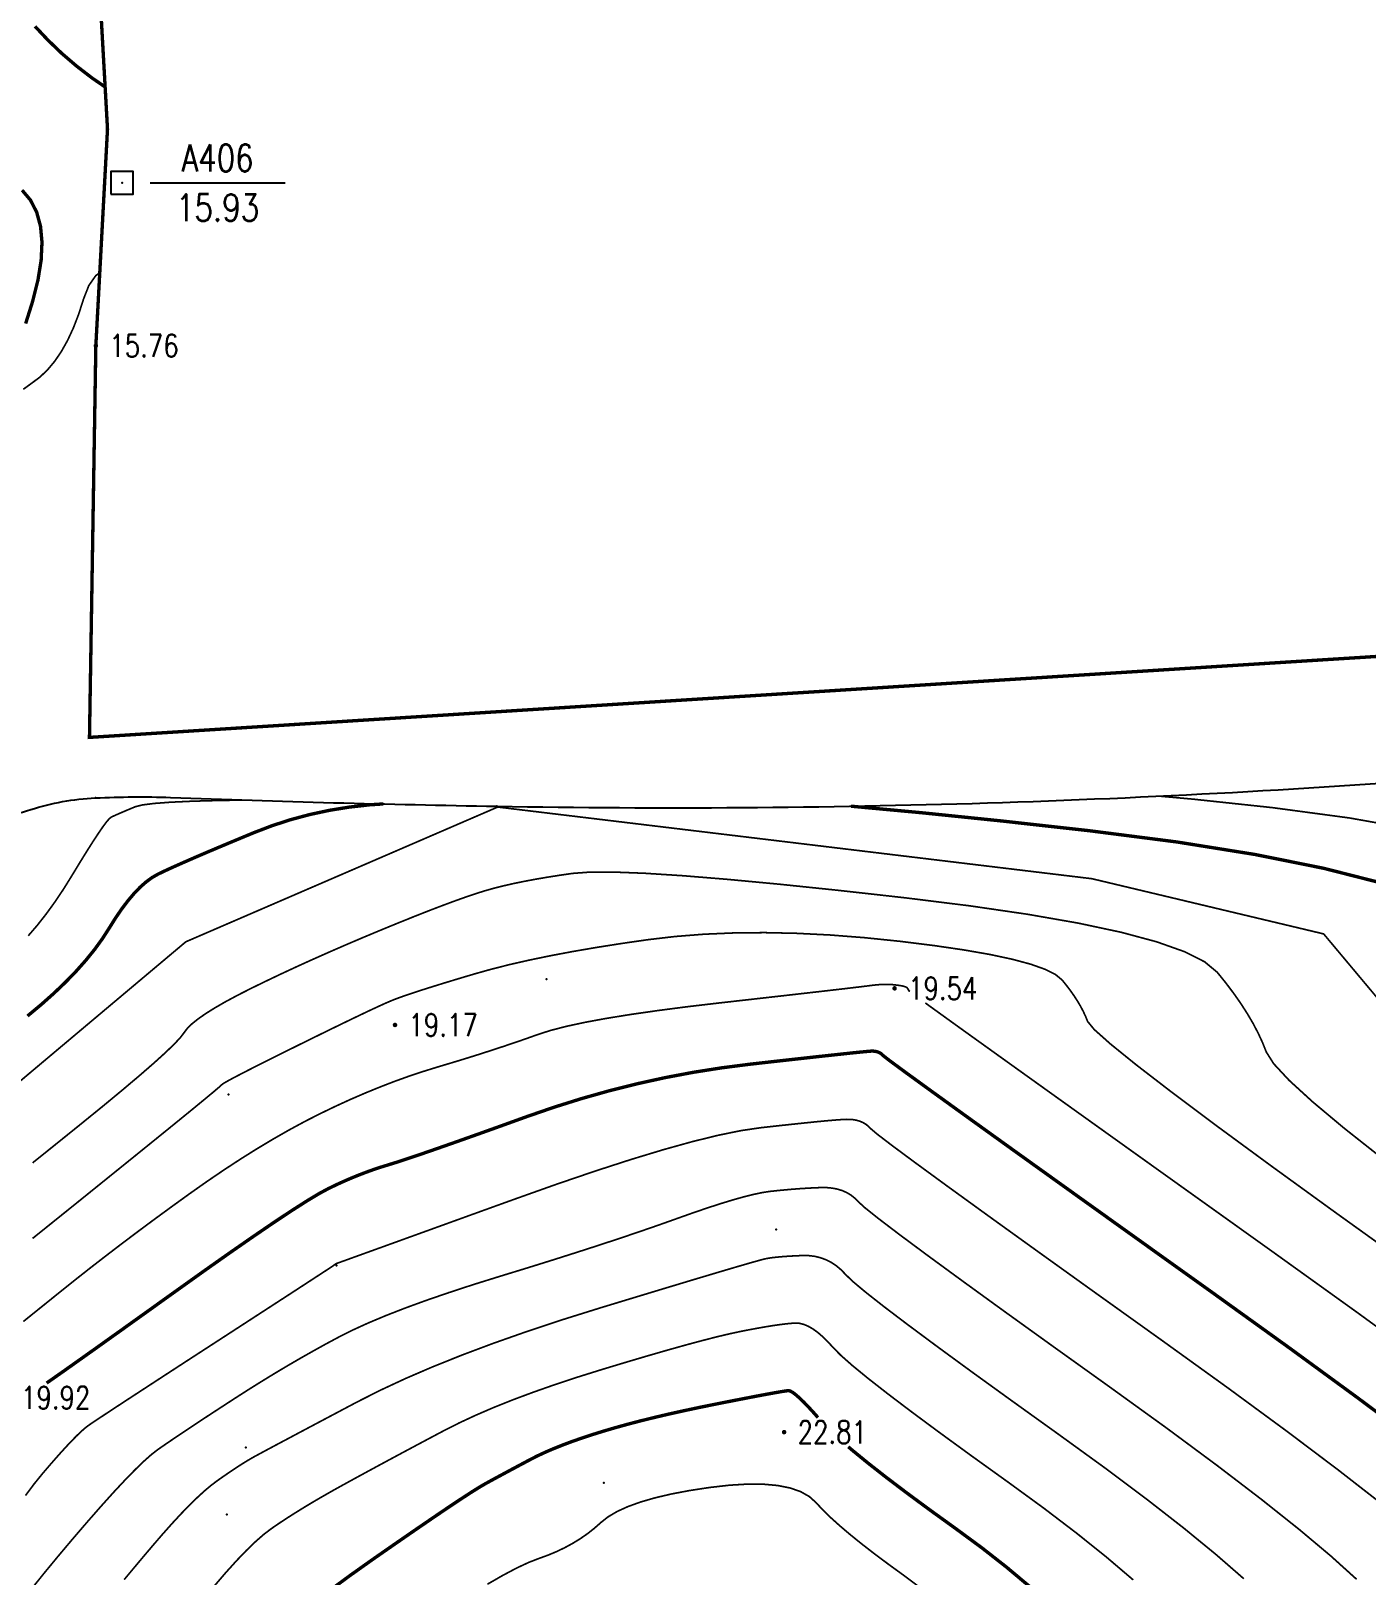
# Model space of a CAD drawing. Extents: x 953 to 1488, y 1110 to 1509.
# Drawn here: x 1010.9 to 1070.3, y 1244.2 to 1312.8 of the extents above; entities that cross this region are included whole.
import ezdxf
from ezdxf.enums import TextEntityAlignment as Align

# ---------------------------------------------------------------- set-up
doc = ezdxf.new("R2010")
doc.units = 0
doc.header["$LTSCALE"] = 0.5
doc.header["$PDSIZE"] = 0.2
doc.layers.get('0').update_dxf_attribs({"linetype": 'CONTINUOUS'})
for name, color, linetype in [('DGX', 2, 'CONTINUOUS'), ('DMTZ', 3, 'CONTINUOUS'), ('GCD', 1, 'CONTINUOUS'), ('JMD', 6, 'CONTINUOUS'), ('KZD', 1, 'CONTINUOUS'), ('ZBTZ', 3, 'CONTINUOUS'), ('ZDH', 1, 'CONTINUOUS')]:
    doc.layers.add(name, color=color, linetype=linetype)
doc.styles.add('HZ', font='rs.shx', dxfattribs={"width": 0.8, "bigfont": 'hztxt.shx'})
doc.linetypes.add('10421', pattern='A,2,[150,AAA.SHX,S=0.5,R=0,X=0,Y=0.5],1e-11', length=2)
doc.linetypes.add('1161', pattern='A,0,[149,AAA.SHX,S=0.15,R=0,X=0,Y=0],-1.6', length=1.6)
doc.linetypes.add('443', pattern='A,5,[169,AAA.SHX,S=0.83,R=0,X=0,Y=0],5', length=10)

# ---------------------------------------------------------------- blocks, each defined once
blk = doc.blocks.new('GC200')
at = {"linetype": 'Continuous', "const_width": 0.2, "flags": 128}
blk.add_lwpolyline([(-0.1, 0, 1), (0.1, 0, 1)], format="xyb", close=True, dxfattribs=at)
blk = doc.blocks.new('gc261')
blk.add_lwpolyline([(-1, -1), (1, -1), (1, 1), (-1, 1)], close=True)
blk.add_point((0, 0))

msp = doc.modelspace()

# ---------------------------------------------------------------- linework, layer by layer
at = {"layer": 'DGX', "color": 3, "linetype": 'Continuous', "const_width": 0.15, "flags": 128}
for points, elevation in [([(1014.156, 1310.353), (1013.586, 1310.743), (1012.888, 1311.279), (1012.227, 1311.845), (1011.605, 1312.443), (1011.036, 1313.048)], 15), ([(1010.461, 1305.763), (1010.838, 1305.315), (1011.111, 1304.78), (1011.281, 1304.158), (1011.347, 1303.449), (1011.31, 1302.652), (1011.169, 1301.768), (1010.925, 1300.797), (1010.62, 1299.828)], 15), ([(1010.702, 1269.029), (1011.305, 1269.53), (1011.865, 1270.028), (1012.383, 1270.521), (1012.858, 1271.011), (1013.291, 1271.498), (1013.682, 1271.98), (1014.03, 1272.459), (1014.336, 1272.934), (1014.619, 1273.386), (1014.898, 1273.794), (1015.175, 1274.159), (1015.447, 1274.481), (1015.716, 1274.759), (1015.982, 1274.994), (1016.245, 1275.186), (1016.503, 1275.335), (1016.795, 1275.475), (1017.155, 1275.641), (1017.585, 1275.832), (1018.083, 1276.05), (1018.65, 1276.294), (1019.286, 1276.563), (1019.991, 1276.858), (1020.764, 1277.179), (1021.581, 1277.492), (1022.415, 1277.763), (1023.267, 1277.991), (1024.136, 1278.177), (1025.023, 1278.321), (1025.927, 1278.422), (1026.535, 1278.462)], 17.5), ([(1047.339, 1278.361), (1050.481, 1278.07), (1054.042, 1277.704), (1057.958, 1277.268), (1061.845, 1276.769), (1065.317, 1276.213), (1068.375, 1275.598), (1071.017, 1274.926)], 17.5), ([(1011.554, 1252.703), (1011.753, 1252.841), (1012.302, 1253.226), (1012.998, 1253.719), (1013.843, 1254.319), (1014.836, 1255.027), (1015.977, 1255.843), (1017.267, 1256.767), (1018.566, 1257.694), (1019.738, 1258.52), (1020.782, 1259.244), (1021.698, 1259.868), (1022.486, 1260.39), (1023.147, 1260.811), (1023.679, 1261.131), (1024.084, 1261.349), (1024.423, 1261.513), (1024.76, 1261.667), (1025.094, 1261.812), (1025.426, 1261.948), (1025.755, 1262.074), (1026.081, 1262.192), (1026.404, 1262.3), (1026.725, 1262.399), (1027.101, 1262.515), (1027.589, 1262.674), (1028.191, 1262.877), (1028.906, 1263.124), (1029.734, 1263.414), (1030.674, 1263.747), (1031.728, 1264.124), (1032.894, 1264.545), (1034.12, 1264.968), (1035.351, 1265.354), (1036.587, 1265.703), (1037.828, 1266.014), (1039.074, 1266.288), (1040.325, 1266.524), (1041.582, 1266.722), (1042.844, 1266.884), (1044.035, 1267.018), (1045.078, 1267.134), (1045.974, 1267.233), (1046.723, 1267.314), (1047.324, 1267.379), (1047.779, 1267.425), (1048.085, 1267.454), (1048.245, 1267.466), (1048.329, 1267.466), (1048.407, 1267.459), (1048.48, 1267.444), (1048.549, 1267.423), (1048.612, 1267.395), (1048.67, 1267.36), (1048.723, 1267.318), (1048.771, 1267.269), (1049.04, 1267.059), (1049.756, 1266.531), (1050.918, 1265.688), (1052.527, 1264.527), (1054.582, 1263.05), (1057.085, 1261.257), (1060.034, 1259.147), (1063.429, 1256.721), (1066.846, 1254.265), (1069.856, 1252.066), (1072.461, 1250.125)], 20), ([(1024.125, 1243.458), (1025.035, 1244.129), (1026.033, 1244.838), (1027.023, 1245.526), (1027.911, 1246.139), (1028.695, 1246.676), (1029.375, 1247.137), (1029.953, 1247.522), (1030.428, 1247.831), (1030.799, 1248.064), (1031.067, 1248.221), (1031.288, 1248.342), (1031.519, 1248.468), (1031.76, 1248.598), (1032.01, 1248.733), (1032.27, 1248.872), (1032.54, 1249.017), (1032.819, 1249.165), (1033.108, 1249.319), (1033.415, 1249.474), (1033.749, 1249.629), (1034.109, 1249.784), (1034.496, 1249.939), (1034.908, 1250.094), (1035.348, 1250.248), (1035.813, 1250.402), (1036.306, 1250.556), (1036.826, 1250.709), (1037.376, 1250.862), (1037.957, 1251.014), (1038.567, 1251.165), (1039.208, 1251.316), (1039.879, 1251.465), (1040.579, 1251.614), (1041.31, 1251.763), (1042.013, 1251.902), (1042.631, 1252.022), (1043.165, 1252.125), (1043.614, 1252.209), (1043.978, 1252.275), (1044.257, 1252.323), (1044.451, 1252.353), (1044.56, 1252.364), (1044.641, 1252.345), (1044.751, 1252.284), (1044.888, 1252.18), (1045.054, 1252.034), (1045.248, 1251.846), (1045.47, 1251.615), (1045.721, 1251.341), (1045.873, 1251.169)], 22.5), ([(1047.22, 1249.869), (1047.393, 1249.719), (1048.087, 1249.152), (1048.894, 1248.519), (1049.816, 1247.821), (1050.852, 1247.057), (1052.003, 1246.227), (1053.171, 1245.368), (1054.261, 1244.514), (1055.273, 1243.666)], 22.5)]:
    msp.add_lwpolyline(points, dxfattribs=dict(at, elevation=elevation))
at = {"layer": 'DGX', "linetype": 'Continuous', "const_width": 0.075, "flags": 128}
for points, elevation in [([(1013.918, 1302.087), (1013.74, 1301.96), (1013.431, 1301.519), (1013.192, 1300.909), (1012.979, 1300.242), (1012.743, 1299.632), (1012.486, 1299.079), (1012.208, 1298.583), (1011.908, 1298.144), (1011.586, 1297.761), (1011.243, 1297.436), (1010.878, 1297.168), (1010.516, 1296.903)], 15.5), ([(1006.173, 1262.6), (1017.747, 1272.329), (1031.623, 1278.323), (1058.063, 1275.135), (1068.371, 1272.68), (1076.951, 1262.439), (1095.592, 1248.1), (1092.349, 1235.453), (1087.995, 1226.038), (1083.075, 1220.756), (1063.737, 1210.084), (1055.226, 1203.74), (1036.535, 1197.056), (1014.874, 1182.849), (1008.465, 1181.412), (1001.99, 1178.111)], 18), ([(1010.738, 1272.599), (1011.134, 1273.058), (1011.524, 1273.553), (1011.91, 1274.085), (1012.292, 1274.652), (1012.668, 1275.256), (1013.023, 1275.841), (1013.339, 1276.352), (1013.617, 1276.79), (1013.856, 1277.153), (1014.056, 1277.444), (1014.217, 1277.66), (1014.34, 1277.803), (1014.425, 1277.872), (1014.498, 1277.907), (1014.589, 1277.949), (1014.698, 1277.997), (1014.824, 1278.052), (1014.967, 1278.114), (1015.127, 1278.182), (1015.306, 1278.256), (1015.501, 1278.338), (1015.812, 1278.416), (1016.335, 1278.483), (1017.071, 1278.538), (1018.021, 1278.582), (1019.183, 1278.614), (1020.425, 1278.633)], 17), ([(1061.049, 1278.809), (1062.559, 1278.674), (1066.089, 1278.297), (1069.521, 1277.837), (1072.625, 1277.284)], 17), ([(1010.93, 1262.496), (1011.163, 1262.683), (1012.062, 1263.405), (1013.06, 1264.209), (1014.048, 1265.011), (1014.918, 1265.73), (1015.671, 1266.366), (1016.307, 1266.918), (1016.824, 1267.386), (1017.224, 1267.771), (1017.507, 1268.072), (1017.671, 1268.29), (1017.811, 1268.475), (1018.017, 1268.677), (1018.29, 1268.897), (1018.631, 1269.135), (1019.038, 1269.39), (1019.512, 1269.663), (1020.053, 1269.953), (1020.661, 1270.262), (1021.312, 1270.579), (1021.984, 1270.899), (1022.675, 1271.22), (1023.387, 1271.543), (1024.118, 1271.868), (1024.87, 1272.195), (1025.641, 1272.524), (1026.432, 1272.854), (1027.206, 1273.171), (1027.925, 1273.461), (1028.589, 1273.722), (1029.199, 1273.955), (1029.753, 1274.16), (1030.253, 1274.338), (1030.697, 1274.487), (1031.087, 1274.608), (1031.464, 1274.714), (1031.872, 1274.816), (1032.31, 1274.916), (1032.779, 1275.013), (1033.278, 1275.107), (1033.807, 1275.198), (1034.366, 1275.286), (1034.956, 1275.372), (1035.716, 1275.428), (1036.786, 1275.43), (1038.166, 1275.377), (1039.855, 1275.269), (1041.855, 1275.106), (1044.165, 1274.889), (1046.785, 1274.617), (1049.715, 1274.29), (1052.631, 1273.928), (1055.212, 1273.551), (1057.456, 1273.159), (1059.365, 1272.752), (1060.937, 1272.33), (1062.173, 1271.893), (1063.073, 1271.441), (1063.636, 1270.974), (1064.017, 1270.503), (1064.366, 1270.04), (1064.685, 1269.585), (1064.973, 1269.137), (1065.231, 1268.698), (1065.458, 1268.266), (1065.654, 1267.842), (1065.82, 1267.426), (1066.149, 1266.905), (1066.836, 1266.166), (1067.882, 1265.21), (1069.286, 1264.035), (1071.048, 1262.643)], 18.5), ([(1010.93, 1259.136), (1011.077, 1259.254), (1011.994, 1259.991), (1013.048, 1260.839), (1014.238, 1261.799), (1015.419, 1262.752), (1016.445, 1263.582), (1017.316, 1264.288), (1018.031, 1264.871), (1018.591, 1265.331), (1018.996, 1265.667), (1019.245, 1265.879), (1019.339, 1265.968), (1019.407, 1266.02), (1019.576, 1266.119), (1019.848, 1266.267), (1020.222, 1266.462), (1020.698, 1266.706), (1021.277, 1266.997), (1021.957, 1267.337), (1022.74, 1267.725), (1023.534, 1268.116), (1024.25, 1268.467), (1024.887, 1268.776), (1025.446, 1269.045), (1025.926, 1269.273), (1026.328, 1269.46), (1026.65, 1269.606), (1026.895, 1269.711), (1027.132, 1269.804), (1027.434, 1269.913), (1027.8, 1270.038), (1028.231, 1270.179), (1028.725, 1270.335), (1029.285, 1270.508), (1029.909, 1270.697), (1030.597, 1270.902), (1031.347, 1271.112), (1032.158, 1271.317), (1033.029, 1271.515), (1033.96, 1271.708), (1034.952, 1271.895), (1036.004, 1272.076), (1037.116, 1272.251), (1038.289, 1272.421), (1039.516, 1272.565), (1040.794, 1272.666), (1042.121, 1272.723), (1043.498, 1272.737), (1044.926, 1272.706), (1046.403, 1272.632), (1047.929, 1272.514), (1049.506, 1272.352), (1051.021, 1272.164), (1052.361, 1271.968), (1053.526, 1271.765), (1054.517, 1271.553), (1055.333, 1271.334), (1055.975, 1271.107), (1056.442, 1270.872), (1056.735, 1270.63), (1056.932, 1270.385), (1057.114, 1270.145), (1057.279, 1269.908), (1057.429, 1269.676), (1057.563, 1269.448), (1057.68, 1269.224), (1057.782, 1269.004), (1057.868, 1268.788), (1058.161, 1268.43), (1058.885, 1267.785), (1060.038, 1266.852), (1061.622, 1265.632), (1063.635, 1264.124), (1066.079, 1262.33), (1068.953, 1260.247), (1072.257, 1257.877)], 19), ([(1010.52, 1255.441), (1010.995, 1255.824), (1011.544, 1256.265), (1012.165, 1256.766), (1012.83, 1257.298), (1013.51, 1257.833), (1014.206, 1258.372), (1014.916, 1258.915), (1015.642, 1259.461), (1016.383, 1260.011), (1017.14, 1260.564), (1017.911, 1261.121), (1018.684, 1261.666), (1019.443, 1262.182), (1020.189, 1262.67), (1020.922, 1263.129), (1021.642, 1263.56), (1022.349, 1263.963), (1023.042, 1264.338), (1023.723, 1264.684), (1024.394, 1265.007), (1025.059, 1265.312), (1025.72, 1265.598), (1026.375, 1265.866), (1027.025, 1266.117), (1027.669, 1266.349), (1028.309, 1266.562), (1028.942, 1266.758), (1029.565, 1266.944), (1030.17, 1267.128), (1030.757, 1267.312), (1031.327, 1267.495), (1031.879, 1267.676), (1032.414, 1267.856), (1032.931, 1268.035), (1033.43, 1268.213), (1033.986, 1268.39), (1034.671, 1268.567), (1035.486, 1268.743), (1036.432, 1268.918), (1037.507, 1269.092), (1038.711, 1269.266), (1040.046, 1269.44), (1041.511, 1269.612), (1042.954, 1269.775), (1044.225, 1269.919), (1045.323, 1270.044), (1046.248, 1270.15), (1047.002, 1270.237), (1047.582, 1270.306), (1047.99, 1270.355), (1048.226, 1270.385), (1048.373, 1270.403), (1048.517, 1270.418), (1048.657, 1270.428), (1048.792, 1270.433), (1048.924, 1270.435), (1049.053, 1270.432), (1049.177, 1270.425), (1049.298, 1270.413), (1049.41, 1270.399), (1049.509, 1270.385), (1049.595, 1270.37), (1049.669, 1270.354), (1049.729, 1270.338), (1049.777, 1270.321), (1049.811, 1270.304), (1049.833, 1270.286), (1049.848, 1270.267), (1049.861, 1270.25), (1049.873, 1270.232), (1049.885, 1270.215), (1049.894, 1270.198), (1049.903, 1270.181), (1049.911, 1270.165), (1049.917, 1270.149), (1049.96, 1270.117)], 19.5), ([(1050.651, 1269.608), (1050.933, 1269.403), (1052.194, 1268.494), (1053.957, 1267.229), (1056.222, 1265.606), (1058.989, 1263.626), (1062.259, 1261.288), (1066.03, 1258.594), (1069.822, 1255.872), (1073.152, 1253.45), (1076.022, 1251.329), (1078.429, 1249.509), (1080.376, 1247.99), (1081.861, 1246.772), (1082.884, 1245.855), (1083.446, 1245.238), (1083.71, 1244.667), (1083.836, 1243.885)], 19.5), ([(1019.006, 1243.666), (1019.518, 1244.263), (1019.996, 1244.793), (1020.439, 1245.254), (1020.847, 1245.648), (1021.22, 1245.974), (1021.559, 1246.232), (1021.89, 1246.459), (1022.241, 1246.69), (1022.61, 1246.925), (1022.999, 1247.166), (1023.407, 1247.411), (1023.834, 1247.66), (1024.28, 1247.915), (1024.746, 1248.173), (1025.232, 1248.44), (1025.739, 1248.716), (1026.267, 1249.002), (1026.817, 1249.299), (1027.388, 1249.605), (1027.981, 1249.922), (1028.594, 1250.248), (1029.229, 1250.585), (1029.904, 1250.926), (1030.637, 1251.267), (1031.427, 1251.608), (1032.276, 1251.948), (1033.183, 1252.287), (1034.148, 1252.626), (1035.17, 1252.964), (1036.251, 1253.302), (1037.319, 1253.624), (1038.302, 1253.915), (1039.202, 1254.174), (1040.016, 1254.402), (1040.747, 1254.598), (1041.393, 1254.763), (1041.954, 1254.896), (1042.432, 1254.998), (1042.851, 1255.08), (1043.238, 1255.151), (1043.592, 1255.213), (1043.913, 1255.264), (1044.203, 1255.305), (1044.46, 1255.337), (1044.684, 1255.358), (1044.876, 1255.369), (1045.057, 1255.358), (1045.245, 1255.31), (1045.442, 1255.227), (1045.648, 1255.108), (1045.862, 1254.954), (1046.084, 1254.763), (1046.315, 1254.536), (1046.554, 1254.274), (1046.888, 1253.936), (1047.403, 1253.482), (1048.098, 1252.912), (1048.975, 1252.227), (1050.032, 1251.425), (1051.27, 1250.508), (1052.688, 1249.475), (1054.288, 1248.326), (1055.906, 1247.147), (1057.38, 1246.024), (1058.71, 1244.958), (1059.897, 1243.947)], 22), ([(1031.166, 1243.754), (1031.854, 1244.15), (1032.463, 1244.472), (1032.994, 1244.721), (1033.446, 1244.896), (1033.851, 1245.043), (1034.238, 1245.204), (1034.609, 1245.381), (1034.963, 1245.574), (1035.3, 1245.781), (1035.621, 1246.004), (1035.925, 1246.243), (1036.212, 1246.497), (1036.532, 1246.75), (1036.932, 1246.987), (1037.414, 1247.207), (1037.977, 1247.41), (1038.622, 1247.597), (1039.347, 1247.767), (1040.154, 1247.92), (1041.042, 1248.056), (1041.929, 1248.158), (1042.732, 1248.207), (1043.451, 1248.202), (1044.086, 1248.145), (1044.637, 1248.034), (1045.104, 1247.871), (1045.487, 1247.654), (1045.786, 1247.385), (1046.073, 1247.075), (1046.418, 1246.737), (1046.822, 1246.372), (1047.284, 1245.979), (1047.804, 1245.558), (1048.383, 1245.109), (1049.021, 1244.633), (1049.717, 1244.128), (1050.436, 1243.588)], 23)]:
    msp.add_lwpolyline(points, dxfattribs=dict(at, elevation=elevation))
for points in [[(1010.612, 1247.698), (1010.997, 1248.214), (1011.373, 1248.677), (1011.73, 1249.093), (1012.058, 1249.467), (1012.356, 1249.797), (1012.625, 1250.085), (1012.864, 1250.33), (1013.073, 1250.532), (1013.252, 1250.691), (1013.402, 1250.808), (1013.609, 1250.949), (1013.958, 1251.181), (1014.45, 1251.506), (1015.084, 1251.922), (1015.862, 1252.429), (1016.782, 1253.029), (1017.844, 1253.72), (1019.05, 1254.502), (1020.249, 1255.28), (1021.293, 1255.958), (1022.181, 1256.534), (1022.913, 1257.01), (1023.489, 1257.386), (1023.91, 1257.66), (1024.176, 1257.834), (1024.286, 1257.908), (1024.316, 1257.929), (1024.343, 1257.949), (1024.368, 1257.966), (1024.389, 1257.98), (1024.408, 1257.993), (1024.423, 1258.002), (1024.436, 1258.01), (1024.445, 1258.015), (1024.453, 1258.019), (1024.461, 1258.022), (1024.469, 1258.026), (1024.477, 1258.029), (1024.484, 1258.032), (1024.492, 1258.035), (1024.5, 1258.037), (1024.507, 1258.04), (1024.636, 1258.086), (1025.009, 1258.22), (1025.625, 1258.443), (1026.485, 1258.753), (1027.588, 1259.152), (1028.935, 1259.639), (1030.525, 1260.214), (1032.359, 1260.876), (1034.24, 1261.545), (1035.975, 1262.136), (1037.562, 1262.649), (1039.002, 1263.085), (1040.295, 1263.444), (1041.441, 1263.725), (1042.439, 1263.929), (1043.291, 1264.055), (1044.031, 1264.138), (1044.697, 1264.21), (1045.287, 1264.272), (1045.803, 1264.325), (1046.244, 1264.367), (1046.611, 1264.398), (1046.902, 1264.42), (1047.119, 1264.432), (1047.293, 1264.431), (1047.457, 1264.416), (1047.61, 1264.386), (1047.752, 1264.342), (1047.884, 1264.283), (1048.006, 1264.21), (1048.117, 1264.123), (1048.217, 1264.02), (1048.502, 1263.778), (1049.167, 1263.269), (1050.213, 1262.494), (1051.639, 1261.452), (1053.445, 1260.144), (1055.631, 1258.57), (1058.197, 1256.729), (1061.144, 1254.622), (1064.111, 1252.485), (1066.737, 1250.556), (1069.023, 1248.833), (1070.969, 1247.318)], [(1010.944, 1243.626), (1011.467, 1244.275), (1012.057, 1244.99), (1012.716, 1245.772), (1013.381, 1246.546), (1013.991, 1247.241), (1014.545, 1247.856), (1015.045, 1248.391), (1015.489, 1248.847), (1015.878, 1249.223), (1016.212, 1249.519), (1016.491, 1249.736), (1016.764, 1249.926), (1017.08, 1250.142), (1017.438, 1250.385), (1017.84, 1250.653), (1018.284, 1250.948), (1018.772, 1251.269), (1019.303, 1251.615), (1019.876, 1251.988), (1020.47, 1252.369), (1021.062, 1252.74), (1021.651, 1253.101), (1022.238, 1253.452), (1022.822, 1253.792), (1023.404, 1254.122), (1023.984, 1254.443), (1024.562, 1254.753), (1025.178, 1255.062), (1025.874, 1255.379), (1026.649, 1255.704), (1027.504, 1256.037), (1028.439, 1256.378), (1029.454, 1256.727), (1030.548, 1257.085), (1031.722, 1257.45), (1032.907, 1257.813), (1034.034, 1258.164), (1035.102, 1258.503), (1036.113, 1258.829), (1037.066, 1259.143), (1037.96, 1259.445), (1038.797, 1259.734), (1039.575, 1260.011), (1040.296, 1260.267), (1040.96, 1260.494), (1041.566, 1260.69), (1042.115, 1260.857), (1042.607, 1260.994), (1043.041, 1261.101), (1043.418, 1261.179), (1043.738, 1261.227), (1044.028, 1261.258), (1044.315, 1261.286), (1044.601, 1261.312), (1044.884, 1261.335), (1045.164, 1261.355), (1045.443, 1261.372), (1045.719, 1261.386), (1045.993, 1261.397), (1046.258, 1261.396), (1046.507, 1261.373), (1046.74, 1261.328), (1046.956, 1261.261), (1047.157, 1261.171), (1047.342, 1261.06), (1047.51, 1260.927), (1047.663, 1260.772), (1047.964, 1260.497), (1048.579, 1260.007), (1049.508, 1259.3), (1050.751, 1258.377), (1052.307, 1257.238), (1054.177, 1255.882), (1056.361, 1254.311), (1058.859, 1252.523), (1061.376, 1250.706), (1063.618, 1249.045), (1065.586, 1247.541), (1067.278, 1246.195), (1068.696, 1245.005), (1069.839, 1243.972)], [(1015.004, 1243.959), (1015.421, 1244.459), (1015.852, 1244.973), (1016.298, 1245.499), (1016.739, 1246.01), (1017.156, 1246.477), (1017.549, 1246.901), (1017.919, 1247.281), (1018.264, 1247.617), (1018.585, 1247.911), (1018.883, 1248.16), (1019.156, 1248.366), (1019.411, 1248.544), (1019.65, 1248.709), (1019.875, 1248.86), (1020.086, 1248.999), (1020.282, 1249.124), (1020.463, 1249.236), (1020.63, 1249.335), (1020.782, 1249.422), (1020.98, 1249.529), (1021.285, 1249.693), (1021.696, 1249.913), (1022.214, 1250.188), (1022.838, 1250.52), (1023.569, 1250.908), (1024.406, 1251.351), (1025.35, 1251.851), (1026.392, 1252.378), (1027.524, 1252.905), (1028.746, 1253.431), (1030.057, 1253.956), (1031.457, 1254.48), (1032.948, 1255.004), (1034.527, 1255.527), (1036.197, 1256.049), (1037.812, 1256.539), (1039.229, 1256.968), (1040.446, 1257.334), (1041.465, 1257.638), (1042.285, 1257.88), (1042.907, 1258.06), (1043.33, 1258.178), (1043.554, 1258.234), (1043.689, 1258.258), (1043.844, 1258.28), (1044.018, 1258.3), (1044.213, 1258.319), (1044.428, 1258.335), (1044.663, 1258.35), (1044.918, 1258.363), (1045.193, 1258.375), (1045.472, 1258.37), (1045.74, 1258.337), (1045.996, 1258.274), (1046.241, 1258.182), (1046.475, 1258.061), (1046.698, 1257.911), (1046.909, 1257.732), (1047.108, 1257.523), (1047.426, 1257.217), (1047.991, 1256.745), (1048.803, 1256.106), (1049.863, 1255.302), (1051.169, 1254.332), (1052.723, 1253.195), (1054.525, 1251.893), (1056.573, 1250.424), (1058.641, 1248.926), (1060.499, 1247.535), (1062.148, 1246.25), (1063.587, 1245.071), (1064.818, 1243.999)]]:
    msp.add_lwpolyline(points, dxfattribs=at)
at = {"layer": 'DMTZ', "linetype": '10421', "flags": 128}
msp.add_lwpolyline([(1003.546, 1279.792, 0.070666), (1006.369, 1277.961, 0.121754), (1007.898, 1277.67, 0.063659), (1010.844, 1278.21, -0.06519), (1013.722, 1278.729, -0.021192), (1017.065, 1278.748, 0.004876), (1031.583, 1278.358, 0.024015), (1075.2, 1279.706, 0.020935), (1124.887, 1285.737)], format="xyb", dxfattribs=at)
at = {"layer": 'JMD', "linetype": '443', "const_width": 0.15, "flags": 128}
msp.add_lwpolyline([(1018.608, 1422.274), (1081.654, 1415.283), (1081.964, 1418.138), (1134.332, 1411.848), (1135.595, 1306.947), (1135.119, 1302.926), (1134.5, 1295.966), (1134.461, 1294.147), (1134.378, 1289.023), (1013.46, 1281.421), (1013.743, 1298.844), (1014.262, 1308.48), (1011.575, 1356.136), (1013.259, 1381.339), (1018.608, 1422.274)], close=True, dxfattribs=at)
at = {"layer": 'KZD', "linetype": 'Continuous'}
msp.add_line((1016.16, 1306.09), (1022.16, 1306.09), dxfattribs=at)
at = {"layer": 'ZBTZ', "linetype": '1161', "elevation": 10.434, "flags": 128}
msp.add_lwpolyline([(1020.284, 1434.36), (1018.846, 1434.635), (975.761, 1445.017), (974.599, 1444.021), (976.622, 1297.17), (976.667, 1293.433), (977.082, 1260.359), (977.14, 1247.885), (987.302, 1248.093), (987.563, 1239.875), (979.366, 1239.67), (963.969, 1239.285), (964.736, 1230.673), (962.422, 1230.467), (963.264, 1211.145), (964.031, 1187.555), (968.129, 1164.597), (978.887, 1142.015), (988.427, 1127.787), (1013.14, 1137.603), (1027.097, 1144.743), (1039.656, 1152.3), (1045.268, 1155.482), (1064.515, 1166.983), (1082.553, 1177.399), (1093.084, 1183.61), (1097.727, 1185.738), (1111.746, 1191.85), (1126.595, 1197.081), (1146.073, 1202.148), (1165.386, 1205.312), (1167.667, 1205.546), (1175.568, 1206.294), (1177.785, 1206.359), (1186.409, 1206.705), (1186.366, 1207.546), (1186.08, 1209.889), (1184.971, 1211.903), (1183.929, 1276.782), (1179.461, 1282.832), (1164.702, 1295.398), (1155.817, 1299.009), (1144.225, 1294.882), (1134.461, 1294.147), (1134.378, 1289.023), (1013.46, 1281.421), (1013.743, 1298.844), (1014.262, 1308.48), (1011.575, 1356.136), (1013.259, 1381.339), (1018.608, 1422.274), (1020.284, 1434.36), (975.761, 1445.017)], close=True, dxfattribs=at)
at = {"layer": 'ZDH', "linetype": 'Continuous'}
for p in [(1014.262, 1308.48, 15.245), (1013.743, 1298.844, 15.758), (1013.46, 1281.421, 16.003), (1013.722, 1278.729, 16.831), (1031.583, 1278.358, 17.994), (1033.789, 1270.671, 19.165), (1049.281, 1270.258, 19.54), (1027.054, 1268.63, 19.172), (1019.646, 1265.541, 19.092), (1044.005, 1259.535, 21.299), (1024.454, 1257.935, 20.512), (1044.366, 1250.519, 22.807), (1020.41, 1249.834, 21.41), (1036.351, 1248.26, 22.918), (1019.564, 1246.854, 21.777)]:
    msp.add_point(p, dxfattribs=at)

# ---------------------------------------------------------------- block references
at = {"layer": 'GCD', "linetype": 'Continuous'}
ref = msp.add_blockref('GC200', (1013.743, 1298.844, 15.758), dxfattribs=dict(at, xscale=0.5, yscale=0.5, zscale=0.5))
ref.add_attrib('height', '15.76', dxfattribs={"linetype": 'Continuous', "height": 1, "style": 'HZ', "width": 0.8}).set_placement((1014.343, 1298.844, 15.758), align=Align.MIDDLE_LEFT)
ref = msp.add_blockref('GC200', (1049.281, 1270.258, 19.54), dxfattribs=dict(at, xscale=0.5, yscale=0.5, zscale=0.5))
ref.add_attrib('height', '19.54', dxfattribs={"linetype": 'Continuous', "height": 1, "style": 'HZ', "width": 0.8}).set_placement((1049.881, 1270.258, 19.54), align=Align.MIDDLE_LEFT)
ref = msp.add_blockref('GC200', (1027.054, 1268.63, 19.172), dxfattribs=dict(at, xscale=0.5, yscale=0.5, zscale=0.5))
ref.add_attrib('height', '19.17', dxfattribs={"linetype": 'Continuous', "height": 1, "style": 'HZ', "width": 0.8}).set_placement((1027.654, 1268.63, 19.172), align=Align.MIDDLE_LEFT)
ref = msp.add_blockref('GC200', (1009.813, 1252.053, 19.919), dxfattribs=dict(at, xscale=0.5, yscale=0.5, zscale=0.5))
ref.add_attrib('height', '19.92', dxfattribs={"linetype": 'Continuous', "height": 1, "style": 'HZ', "width": 0.8}).set_placement((1010.413, 1252.053, 19.919), align=Align.MIDDLE_LEFT)
ref = msp.add_blockref('GC200', (1044.366, 1250.519, 22.807), dxfattribs=dict(at, xscale=0.5, yscale=0.5, zscale=0.5))
ref.add_attrib('height', '22.81', dxfattribs={"linetype": 'Continuous', "height": 1, "style": 'HZ', "width": 0.8}).set_placement((1044.966, 1250.519, 22.807), align=Align.MIDDLE_LEFT)
at = {"layer": 'KZD', "linetype": 'Continuous', "xscale": 0.5, "yscale": 0.5}
msp.add_blockref('gc261', (1014.91, 1306.09, 15.93), dxfattribs=at)

# ---------------------------------------------------------------- texts
at = {"layer": 'KZD', "linetype": 'Continuous', "style": 'HZ', "width": 0.8}
for s, p in [('A406', (1019.16, 1307.19)), ('15.93', (1019.16, 1304.99))]:
    msp.add_text(s, height=1.2, dxfattribs=at).set_placement(p, align=Align.MIDDLE)

doc.saveas('drawing.dxf')
